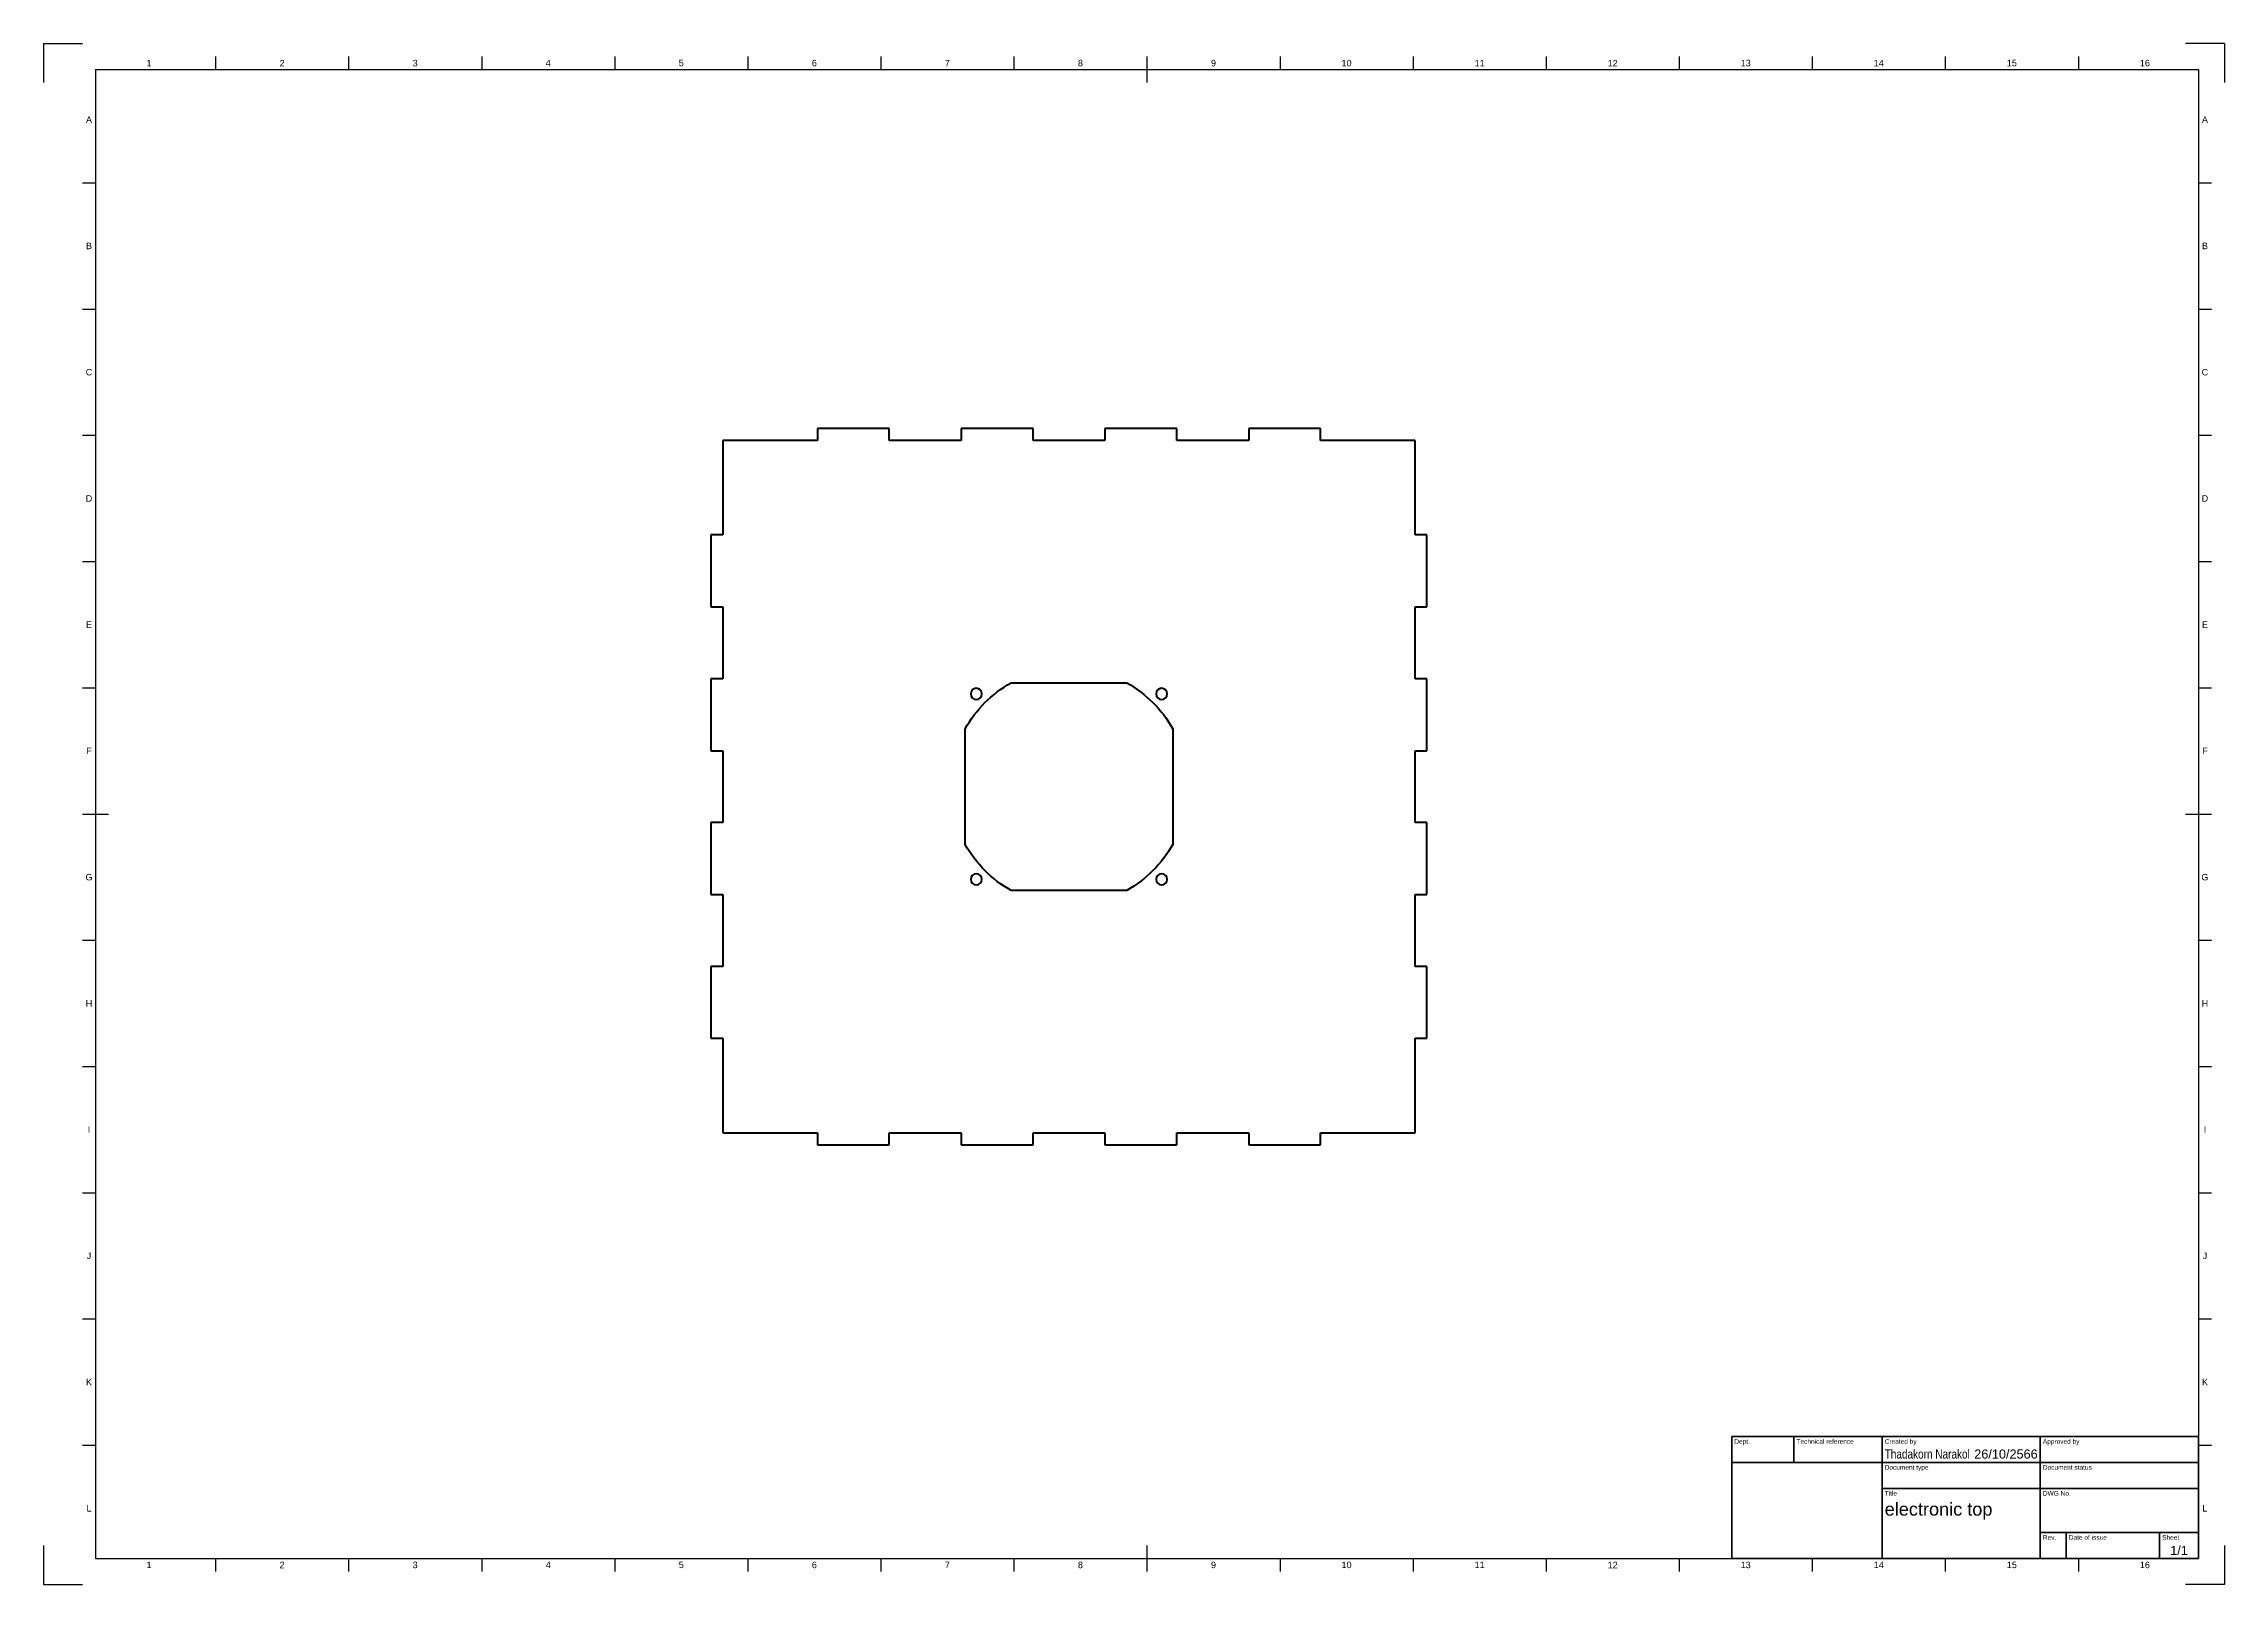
# Model space of a CAD drawing. Header units: millimetres. Extents: x 0 to 841, y 0 to 594.
import ezdxf
from ezdxf.enums import TextEntityAlignment as Align

# ---------------------------------------------------------------- set-up
doc = ezdxf.new("R2010")
doc.units = ezdxf.units.MM
doc.header["$LTSCALE"] = 0.75
for name, color, linetype, lineweight in [('BORDER', 7, 'Continuous', 25), ('TITLEBLOCK', 7, 'Continuous', 35), ('Visible', 7, 'Continuous', 50)]:
    doc.layers.add(name, color=color, linetype=linetype, lineweight=lineweight)
doc.styles.add('FusionTitle', font='arial.ttf')

# ---------------------------------------------------------------- blocks, each defined once
blk = doc.blocks.new('ISO_A1_SHEET')
at = {"layer": 'BORDER'}
for p, q in [((66.3125, 589), (66.3125, 584)), ((117.625, 589), (117.625, 584)), ((168.9375, 589), (168.9375, 584)), ((220.25, 589), (220.25, 584)), ((271.5625, 589), (271.5625, 584)), ((322.875, 589), (322.875, 584)), ((374.1875, 589), (374.1875, 584)), ((425.5, 589), (425.5, 579)), ((476.8125, 589), (476.8125, 584)), ((528.125, 589), (528.125, 584)), ((579.4375, 589), (579.4375, 584)), ((630.75, 589), (630.75, 584)), ((682.0625, 589), (682.0625, 584)), ((733.375, 589), (733.375, 584)), ((784.6875, 589), (784.6875, 584)), ((20, 584), (831, 584)), ((20, 584), (20, 10)), ((831, 584), (831, 10)), ((15, 540.333333), (20, 540.333333)), ((831, 540.333333), (836, 540.333333)), ((15, 491.666666), (20, 491.666666)), ((831, 491.666666), (836, 491.666666)), ((15, 443), (20, 443)), ((831, 443), (836, 443)), ((15, 394.333333), (20, 394.333333)), ((831, 394.333333), (836, 394.333333)), ((15, 345.666667), (20, 345.666667)), ((831, 345.666667), (836, 345.666667)), ((15, 297), (25, 297)), ((826, 297), (836, 297)), ((15, 248.333333), (20, 248.333333)), ((831, 248.333333), (836, 248.333333)), ((15, 199.666667), (20, 199.666667)), ((831, 199.666667), (836, 199.666667)), ((15, 151), (20, 151)), ((831, 151), (836, 151)), ((15, 102.333334), (20, 102.333334)), ((831, 102.333334), (836, 102.333334)), ((15, 53.666667), (20, 53.666667)), ((831, 53.666667), (836, 53.666667)), ((20, 10), (831, 10)), ((66.3125, 10), (66.3125, 5)), ((117.625, 10), (117.625, 5)), ((168.9375, 10), (168.9375, 5)), ((220.25, 10), (220.25, 5)), ((271.5625, 10), (271.5625, 5)), ((322.875, 10), (322.875, 5)), ((374.1875, 10), (374.1875, 5)), ((425.5, 15), (425.5, 5)), ((476.8125, 10), (476.8125, 5)), ((528.125, 10), (528.125, 5)), ((579.4375, 10), (579.4375, 5)), ((630.75, 10), (630.75, 5)), ((682.0625, 10), (682.0625, 5)), ((733.375, 10), (733.375, 5)), ((784.6875, 10), (784.6875, 5))]:
    blk.add_line(p, q, dxfattribs=at)
at = {"layer": 'Defpoints'}
for p, q in [((0, 594), (15, 594)), ((0, 594), (0, 579)), ((841, 594), (826, 594)), ((841, 594), (841, 579)), ((0, 15), (0, 0)), ((841, 15), (841, 0)), ((0, 0), (15, 0)), ((841, 0), (826, 0))]:
    blk.add_line(p, q, dxfattribs=at)
at = {"layer": 'BORDER', "style": 'FusionTitle'}
for s, p in [('1', (40.65625, 586.5)), ('2', (91.96875, 586.5)), ('3', (143.28125, 586.5)), ('4', (194.59375, 586.5)), ('5', (245.90625, 586.5)), ('6', (297.21875, 586.5)), ('7', (348.53125, 586.5)), ('8', (399.84375, 586.5)), ('9', (451.15625, 586.5)), ('10', (502.46875, 586.5)), ('11', (553.78125, 586.5)), ('12', (605.09375, 586.5)), ('13', (656.40625, 586.5)), ('14', (707.71875, 586.5)), ('15', (759.03125, 586.5)), ('16', (810.34375, 586.5)), ('A', (17.5, 564.666666)), ('A', (833.5, 564.666666)), ('B', (17.5, 516)), ('B', (833.5, 516)), ('C', (17.5, 467.333333)), ('C', (833.5, 467.333333)), ('D', (17.5, 418.666667)), ('D', (833.5, 418.666667)), ('E', (17.5, 370)), ('E', (833.5, 370)), ('F', (17.5, 321.333333)), ('F', (833.5, 321.333333)), ('G', (17.5, 272.666667)), ('G', (833.5, 272.666667)), ('H', (17.5, 224)), ('H', (833.5, 224)), ('I', (17.5, 175.333334)), ('I', (833.5, 175.333334)), ('J', (17.5, 126.666667)), ('J', (833.5, 126.666667)), ('K', (17.5, 78)), ('K', (833.5, 78)), ('L', (17.5, 29.333334)), ('L', (833.5, 29.333334)), ('1', (40.65625, 7.5)), ('2', (91.96875, 7.5)), ('3', (143.28125, 7.5)), ('4', (194.59375, 7.5)), ('5', (245.90625, 7.5)), ('6', (297.21875, 7.5)), ('7', (348.53125, 7.5)), ('8', (399.84375, 7.5)), ('9', (451.15625, 7.5)), ('10', (502.46875, 7.5)), ('11', (553.78125, 7.5)), ('12', (605.09375, 7.5)), ('13', (656.40625, 7.5)), ('14', (707.71875, 7.5)), ('15', (759.03125, 7.5)), ('16', (810.34375, 7.5))]:
    blk.add_text(s, height=2.5, dxfattribs=at).set_placement(p, align=Align.MIDDLE)
blk = doc.blocks.new('ISO_TITLEBLOCK')
at = {"layer": 'TITLEBLOCK'}
for p, q in [((0, 47), (-180, 47)), ((-180, 47), (-180, 0)), ((-156, 37), (-156, 47)), ((-122, 0), (-122, 47)), ((-61, 0), (-61, 47)), ((0, 0), (0, 47)), ((-180, 37), (0, 37)), ((-122, 27), (0, 27)), ((-61, 10), (0, 10)), ((-51, 0), (-51, 10)), ((-15, 0), (-15, 10)), ((-180, 0), (0, 0))]:
    blk.add_line(p, q, dxfattribs=at)
at = {"layer": 'TITLEBLOCK', "style": 'FusionTitle'}
for s, p in [('Dept.', (-179, 46)), ('Technical reference', (-155, 46)), ('Created by', (-121, 46)), ('Approved by', (-60, 46)), ('Document type', (-121, 36)), ('Document status', (-60, 36)), ('Title', (-121, 26)), ('DWG No.', (-60, 26)), ('Rev.', (-60, 9)), ('Date of issue', (-50, 9)), ('Sheet', (-14, 9))]:
    blk.add_text(s, height=1.8, dxfattribs=at).set_placement(p, align=Align.TOP_LEFT)
for tag, height, p in [('TECHNICAL_REFERENCE', 3.5, (-155, 42)), ('CREATED_BY', 3.5, (-121, 42)), ('APPROVED_BY', 3.5, (-60, 42)), ('DEPT', 3.5, (-179, 42)), ('DOCUMENT_TYPE', 3.5, (-121, 32)), ('DOCUMENT_STATUS', 3.5, (-60, 32)), ('TITLE_1', 5, (-121, 21.5)), ('TITLE_2', 5, (-121, 14)), ('TITLE_3', 5, (-121, 6.5)), ('DATE_OF_ISSUE', 3.5, (-50, 5))]:
    blk.add_attdef(tag, text='', height=height, dxfattribs=at).set_placement(p, align=Align.TOP_LEFT)
for tag, p in [('CREATED_DATE', (-62, 42)), ('APPROVED_DATE', (-0.99, 42))]:
    blk.add_attdef(tag, text='', height=3.5, dxfattribs=at).set_placement(p, align=Align.TOP_RIGHT)
for tag, height, p in [('DRAWING_NUMBER', 5, (-30.5, 19.75)), ('REV', 3.5, (-56, 4.85)), ('SHEET', 3.5, (-7.5, 4.85))]:
    blk.add_attdef(tag, text='', height=height, dxfattribs=at).set_placement(p, align=Align.TOP_CENTER)

msp = doc.modelspace()

# ---------------------------------------------------------------- linework, layer by layer
at = {"layer": 'Visible'}
for p, q in [((261.917608, 441.052173), (261.917608, 404.586523)), ((298.383258, 441.052173), (261.917608, 441.052173)), ((298.383258, 445.624173), (298.383258, 441.052173)), ((326.107358, 445.624173), (298.383258, 445.624173)), ((326.107358, 441.052173), (326.107358, 445.624173)), ((353.831458, 441.052173), (326.107358, 441.052173)), ((353.831458, 445.624173), (353.831458, 441.052173)), ((381.555558, 445.624173), (353.831458, 445.624173)), ((381.555558, 441.052173), (381.555558, 445.624173)), ((409.279658, 441.052173), (381.555558, 441.052173)), ((409.279658, 445.624173), (409.279658, 441.052173)), ((437.003758, 445.624173), (409.279658, 445.624173)), ((437.003758, 441.052173), (437.003758, 445.624173)), ((464.727858, 441.052173), (437.003758, 441.052173)), ((464.727858, 445.624173), (464.727858, 441.052173)), ((492.451958, 445.624173), (464.727858, 445.624173)), ((492.451958, 441.052173), (492.451958, 445.624173)), ((528.917608, 441.052173), (492.451958, 441.052173)), ((528.917608, 404.586523), (528.917608, 441.052173)), ((257.345608, 404.586523), (257.345608, 376.862423)), ((261.917608, 404.586523), (257.345608, 404.586523)), ((533.489608, 404.586523), (528.917608, 404.586523)), ((533.489608, 376.862423), (533.489608, 404.586523)), ((257.345608, 376.862423), (261.917608, 376.862423)), ((261.917608, 376.862423), (261.917608, 349.138323)), ((528.917608, 376.862423), (533.489608, 376.862423)), ((528.917608, 349.138323), (528.917608, 376.862423)), ((257.345608, 349.138323), (257.345608, 321.414223)), ((261.917608, 349.138323), (257.345608, 349.138323)), ((373.109762, 347.552173), (417.725454, 347.552173)), ((533.489608, 349.138323), (528.917608, 349.138323)), ((533.489608, 321.414223), (533.489608, 349.138323)), ((355.417608, 285.244327), (355.417608, 329.860019)), ((435.417608, 329.860019), (435.417608, 285.244327)), ((257.345608, 321.414223), (261.917608, 321.414223)), ((261.917608, 321.414223), (261.917608, 293.690123)), ((528.917608, 321.414223), (533.489608, 321.414223)), ((528.917608, 293.690123), (528.917608, 321.414223)), ((257.345608, 293.690123), (257.345608, 265.966023)), ((261.917608, 293.690123), (257.345608, 293.690123)), ((533.489608, 293.690123), (528.917608, 293.690123)), ((533.489608, 265.966023), (533.489608, 293.690123)), ((257.345608, 265.966023), (261.917608, 265.966023)), ((261.917608, 265.966023), (261.917608, 238.241923)), ((417.725454, 267.552173), (373.109762, 267.552173)), ((528.917608, 265.966023), (533.489608, 265.966023)), ((528.917608, 238.241923), (528.917608, 265.966023)), ((257.345608, 238.241923), (257.345608, 210.517823)), ((261.917608, 238.241923), (257.345608, 238.241923)), ((533.489608, 238.241923), (528.917608, 238.241923)), ((533.489608, 210.517823), (533.489608, 238.241923)), ((257.345608, 210.517823), (261.917608, 210.517823)), ((261.917608, 210.517823), (261.917608, 174.052173)), ((528.917608, 210.517823), (533.489608, 210.517823)), ((528.917608, 174.052173), (528.917608, 210.517823)), ((261.917608, 174.052173), (298.383258, 174.052173)), ((298.383258, 174.052173), (298.383258, 169.480173)), ((298.383258, 169.480173), (326.107358, 169.480173)), ((326.107358, 174.052173), (353.831458, 174.052173)), ((326.107358, 169.480173), (326.107358, 174.052173)), ((353.831458, 174.052173), (353.831458, 169.480173)), ((353.831458, 169.480173), (381.555558, 169.480173)), ((381.555558, 174.052173), (409.279658, 174.052173)), ((381.555558, 169.480173), (381.555558, 174.052173)), ((409.279658, 174.052173), (409.279658, 169.480173)), ((409.279658, 169.480173), (437.003758, 169.480173)), ((437.003758, 174.052173), (464.727858, 174.052173)), ((437.003758, 169.480173), (437.003758, 174.052173)), ((464.727858, 174.052173), (464.727858, 169.480173)), ((464.727858, 169.480173), (492.451958, 169.480173)), ((492.451958, 174.052173), (528.917608, 174.052173)), ((492.451958, 169.480173), (492.451958, 174.052173))]:
    msp.add_line(p, q, dxfattribs=at)
at = {"layer": 'Visible', "extrusion": (0, 0, -1)}
for centre in [(-359.667608, 343.302173), (-431.167608, 343.302173), (-359.667608, 271.802173), (-431.167608, 271.802173)]:
    msp.add_circle(centre, 2.15, dxfattribs=at)
for start, end in [(29.14824, 60.85176), (119.14824, 150.85176), (299.14824, 330.85176), (209.14824, 240.85176)]:
    msp.add_arc((-395.417608, 307.552173), 45.8, start, end, dxfattribs=at)

# ---------------------------------------------------------------- block references
at = {"layer": 'BORDER'}
msp.add_blockref('ISO_A1_SHEET', (0, 0), dxfattribs=at)
at = {"layer": 'TITLEBLOCK'}
ref = msp.add_blockref('ISO_TITLEBLOCK', (831, 10), dxfattribs=at)
ref.add_attrib('CREATED_DATE', '26/10/2566', dxfattribs={"height": 3.5, "style": 'FusionTitle'}).set_placement((769, 52), align=Align.TOP_RIGHT)
ref.add_attrib('SHEET', '1/1', dxfattribs={"height": 3.5, "style": 'FusionTitle'}).set_placement((823.5, 14.85), align=Align.TOP_CENTER)
ref.add_attrib('TITLE_1', 'electronic top', dxfattribs={"height": 5, "style": 'FusionTitle'}).set_placement((710, 31.5), align=Align.TOP_LEFT)
ref.add_attrib('CREATED_BY', 'Thadakorn Narakol', dxfattribs={"height": 3.5, "style": 'FusionTitle', "width": 0.789258}).set_placement((710, 52), align=Align.TOP_LEFT)

doc.saveas('drawing.dxf')
